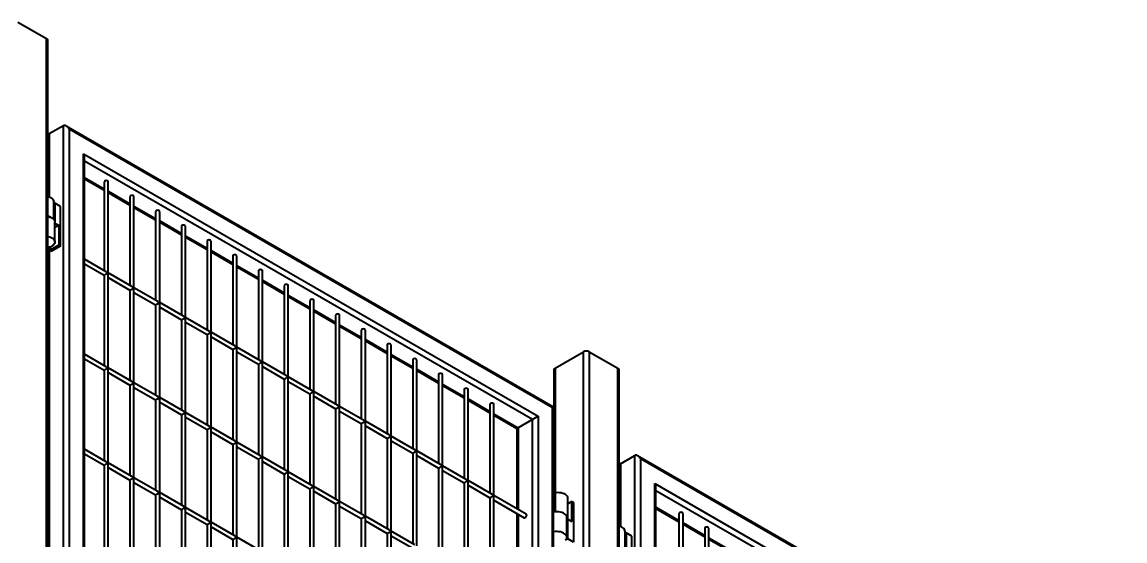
# Model space of a CAD drawing. Header units: millimetres. Extents: x 0 to 297, y 0 to 210.
# Drawn here: x 226.63 to 240.28, y 107.28 to 113.7 of the extents above; entities that cross this region are included whole.
import ezdxf

# ---------------------------------------------------------------- set-up
doc = ezdxf.new("R2010")
doc.units = ezdxf.units.MM
doc.layers.add('轮廓实线层', color=7, linetype='Continuous', lineweight=40)

msp = doc.modelspace()

# ---------------------------------------------------------------- linework, layer by layer
at = {"layer": '轮廓实线层', "color": 7, "linetype": 'Continuous', "lineweight": 40}
for p, q in [((226.5838, 113.7038), (226.9374, 113.4997)), ((226.952, 97.4054), (226.952, 113.4793)), ((227.146, 112.4199), (226.9692, 112.3178)), ((227.146, 97.7222), (227.146, 112.4199)), ((233.2135, 108.9341), (227.1813, 112.4164)), ((227.2167, 112.3791), (227.2167, 97.763)), ((233.1988, 108.9257), (227.2167, 112.3791)), ((226.9546, 112.2855), (226.9546, 111.5443)), ((227.3935, 112.0729), (233.0221, 108.8236)), ((227.3935, 97.8651), (227.3935, 112.0729)), ((227.4081, 97.8735), (227.4081, 112.0236)), ((227.4081, 111.7618), (227.6513, 111.6214)), ((227.6513, 111.7259), (227.6513, 110.626)), ((227.7013, 110.5972), (227.7013, 111.7259)), ((227.7013, 111.5925), (227.9695, 111.4377)), ((227.9695, 111.5422), (227.9695, 110.4424)), ((228.0195, 110.4135), (228.0195, 111.5422)), ((227.027, 111.259), (227.027, 111.4788)), ((227.0399, 111.4605), (227.027, 111.453)), ((227.0399, 111.4605), (227.0399, 111.2359)), ((227.1106, 111.4196), (227.0399, 111.4605)), ((227.1106, 110.9297), (227.1106, 111.4196)), ((228.0195, 111.4088), (228.2877, 111.254)), ((228.2877, 111.3585), (228.2877, 110.2587)), ((228.3377, 110.2298), (228.3377, 111.3585)), ((227.0412, 110.9807), (227.0412, 111.2257)), ((227.0412, 111.2148), (227.0894, 111.1869)), ((227.0894, 111.1869), (227.0412, 111.1591)), ((227.0894, 111.1869), (227.0894, 110.942)), ((228.3377, 111.2251), (228.6059, 111.0703)), ((228.6059, 111.1748), (228.6059, 110.075)), ((228.6559, 110.0461), (228.6559, 111.1748)), ((228.6559, 111.0414), (228.9241, 110.8866)), ((228.9241, 110.9911), (228.9241, 109.8913)), ((228.9741, 109.8624), (228.9741, 110.9911)), ((226.9546, 110.9121), (226.9546, 99.2962)), ((227.0894, 110.942), (226.9834, 110.8807)), ((226.9834, 110.9199), (226.9834, 110.8807)), ((226.9834, 110.8807), (227.0046, 110.8685)), ((227.1106, 110.9297), (227.0046, 110.8685)), ((227.0894, 110.942), (227.1106, 110.9297)), ((228.9741, 110.8577), (229.2423, 110.7029)), ((227.6763, 110.6116), (227.4081, 110.7664)), ((227.4081, 110.7087), (227.6513, 110.5683)), ((229.2423, 110.8074), (229.2423, 109.7076)), ((229.2923, 109.6787), (229.2923, 110.8074)), ((227.6513, 110.5683), (227.6513, 109.4502)), ((227.9945, 110.4279), (227.7013, 110.5972)), ((227.7013, 109.4214), (227.7013, 110.5683)), ((229.2923, 110.6741), (229.5605, 110.5192)), ((229.5605, 110.6238), (229.5605, 109.5239)), ((229.6105, 109.495), (229.6105, 110.6238)), ((227.7013, 110.5394), (227.9695, 110.3846)), ((229.6105, 110.4904), (229.8787, 110.3355)), ((229.8787, 110.4401), (229.8787, 109.3402)), ((229.9287, 109.3113), (229.9287, 110.4401)), ((227.9695, 110.3846), (227.9695, 109.2665)), ((228.3127, 110.2442), (228.0195, 110.4135)), ((228.0195, 109.2377), (228.0195, 110.3846)), ((228.0195, 110.3558), (228.2877, 110.2009)), ((229.9287, 110.3067), (230.1969, 110.1518)), ((228.2877, 110.2009), (228.2877, 109.0828)), ((228.6309, 110.0605), (228.3377, 110.2298)), ((228.3377, 109.054), (228.3377, 110.2009)), ((228.3377, 110.1721), (228.6059, 110.0172)), ((230.1969, 110.2564), (230.1969, 109.1565)), ((230.2469, 109.1276), (230.2469, 110.2564)), ((228.9491, 109.8768), (228.6559, 110.0461)), ((230.2469, 110.123), (230.5151, 109.9682)), ((230.5151, 110.0727), (230.5151, 108.9728)), ((230.5651, 108.944), (230.5651, 110.0727)), ((228.6059, 110.0172), (228.6059, 108.8992)), ((228.6559, 108.8703), (228.6559, 110.0172)), ((228.6559, 109.9884), (228.9241, 109.8335)), ((230.5651, 109.9393), (230.8333, 109.7845)), ((230.8333, 109.889), (230.8333, 108.7891)), ((230.8833, 108.7603), (230.8833, 109.889)), ((228.9241, 109.8335), (228.9241, 108.7155)), ((229.2673, 109.6932), (228.9741, 109.8624)), ((228.9741, 108.6866), (228.9741, 109.8335)), ((228.9741, 109.8047), (229.2423, 109.6499)), ((230.8833, 109.7556), (231.1515, 109.6008)), ((229.2423, 109.6499), (229.2423, 108.5318)), ((229.5855, 109.5095), (229.2923, 109.6787)), ((229.2923, 108.5029), (229.2923, 109.6499)), ((229.2923, 109.621), (229.5605, 109.4662)), ((231.1515, 109.7053), (231.1515, 108.6054)), ((231.2015, 108.5766), (231.2015, 109.7053)), ((233.2307, 109.4177), (233.5842, 109.6218)), ((233.6549, 109.6218), (234.0085, 109.4177)), ((227.6763, 109.4358), (227.4081, 109.5906)), ((227.4081, 109.5329), (227.6513, 109.3925)), ((229.9037, 109.3258), (229.6105, 109.495)), ((231.2015, 109.5719), (231.4697, 109.4171)), ((231.4697, 109.5216), (231.4697, 108.4217)), ((231.5197, 108.3929), (231.5197, 109.5216)), ((227.6513, 109.3925), (227.6513, 108.2744)), ((227.9945, 109.2521), (227.7013, 109.4214)), ((227.7013, 108.2455), (227.7013, 109.3925)), ((227.7013, 109.3636), (227.9695, 109.2088)), ((229.5605, 109.4662), (229.5605, 108.3481)), ((229.6105, 108.3192), (229.6105, 109.4662)), ((229.6105, 109.4373), (229.8787, 109.2825)), ((231.5197, 109.3882), (231.7879, 109.2334)), ((233.216, 109.3973), (233.216, 107.8951)), ((234.0231, 93.3233), (234.0231, 109.3973)), ((227.9695, 109.2088), (227.9695, 108.0907)), ((228.3127, 109.0684), (228.0195, 109.2377)), ((228.0195, 108.0619), (228.0195, 109.2088)), ((229.8787, 109.2825), (229.8787, 108.1644)), ((230.2219, 109.1421), (229.9287, 109.3113)), ((229.9287, 108.1355), (229.9287, 109.2825)), ((229.9287, 109.2536), (230.1969, 109.0988)), ((231.7879, 109.3379), (231.7879, 108.2381)), ((231.8379, 108.2092), (231.8379, 109.3379)), ((231.8379, 109.2045), (232.1061, 109.0497)), ((228.0195, 109.1799), (228.2877, 109.0251)), ((230.1969, 109.0988), (230.1969, 107.9807)), ((230.5401, 108.9584), (230.2469, 109.1276)), ((230.2469, 107.9518), (230.2469, 109.0988)), ((230.2469, 109.0699), (230.5151, 108.9151)), ((232.1061, 109.1542), (232.1061, 108.0544)), ((232.1561, 108.0255), (232.1561, 109.1542)), ((228.2877, 109.0251), (228.2877, 107.907)), ((228.6309, 108.8847), (228.3377, 109.054)), ((228.3377, 107.8782), (228.3377, 109.0251)), ((228.3377, 108.9962), (228.6059, 108.8414)), ((230.8583, 108.7747), (230.5651, 108.944)), ((232.1561, 109.0208), (232.4243, 108.866)), ((232.4243, 108.9705), (232.4243, 107.8707)), ((232.4743, 107.8418), (232.4743, 108.9705)), ((233.2135, 94.2603), (233.2135, 108.9341)), ((228.6059, 108.8414), (228.6059, 107.7233)), ((228.9491, 108.701), (228.6559, 108.8703)), ((228.6559, 107.6945), (228.6559, 108.8414)), ((228.6559, 108.8126), (228.9241, 108.6577)), ((230.5151, 108.9151), (230.5151, 107.797)), ((230.5651, 107.7681), (230.5651, 108.9151)), ((230.5651, 108.8862), (230.8333, 108.7314)), ((232.4743, 108.8371), (232.7599, 108.6723)), ((233.0221, 108.8236), (233.0221, 94.6158)), ((233.1988, 94.3096), (233.1988, 108.9257)), ((228.9241, 108.6577), (228.9241, 107.5396)), ((229.2673, 108.5173), (228.9741, 108.6866)), ((228.9741, 107.5108), (228.9741, 108.6577)), ((230.8333, 108.7314), (230.8333, 107.6133)), ((231.1765, 108.591), (230.8833, 108.7603)), ((230.8833, 107.5844), (230.8833, 108.7314)), ((230.8833, 108.7025), (231.1515, 108.5477)), ((232.7599, 108.6723), (232.7599, 107.6769)), ((232.9513, 108.7828), (232.7746, 108.6807)), ((228.9741, 108.6289), (229.2423, 108.474)), ((231.1515, 108.5477), (231.1515, 107.4296)), ((231.4947, 108.4073), (231.2015, 108.5766)), ((231.2015, 107.4008), (231.2015, 108.5477)), ((227.6763, 108.26), (227.4081, 108.4148)), ((229.2423, 108.474), (229.2423, 107.356)), ((229.5855, 108.3336), (229.2923, 108.5029)), ((229.2923, 107.3271), (229.2923, 108.474)), ((229.2923, 108.4452), (229.5605, 108.2903)), ((231.2015, 108.5188), (231.4697, 108.364)), ((231.8129, 108.2236), (231.5197, 108.3929)), ((227.4081, 108.3571), (227.6513, 108.2167)), ((229.5605, 108.2903), (229.5605, 107.1723)), ((229.9037, 108.15), (229.6105, 108.3192)), ((229.6105, 107.1434), (229.6105, 108.2903)), ((229.6105, 108.2615), (229.8787, 108.1067)), ((231.4697, 108.364), (231.4697, 107.2459)), ((231.5197, 107.2171), (231.5197, 108.364)), ((231.5197, 108.3351), (231.7879, 108.1803)), ((234.0403, 108.2358), (234.2171, 108.3379)), ((234.2171, 93.6401), (234.2171, 108.3379)), ((240.2845, 104.8521), (234.2524, 108.3344)), ((234.2878, 108.297), (234.2878, 93.681)), ((240.2699, 104.8436), (234.2878, 108.297)), ((227.6513, 108.2167), (227.6513, 107.0986)), ((227.9945, 108.0763), (227.7013, 108.2455)), ((227.7013, 107.0697), (227.7013, 108.2167)), ((227.7013, 108.1878), (227.9695, 108.033)), ((230.2219, 107.9663), (229.9287, 108.1355)), ((231.7879, 108.1803), (231.7879, 107.0622)), ((232.1311, 108.0399), (231.8379, 108.2092)), ((231.8379, 107.0334), (231.8379, 108.1803)), ((231.8379, 108.1515), (232.1061, 107.9966)), ((234.0256, 108.2034), (234.0256, 107.4623)), ((227.9695, 108.033), (227.9695, 106.9149)), ((228.3127, 107.8926), (228.0195, 108.0619)), ((228.0195, 106.886), (228.0195, 108.033)), ((228.0195, 108.0041), (228.2877, 107.8493)), ((229.8787, 108.1067), (229.8787, 106.9886)), ((229.9287, 106.9597), (229.9287, 108.1067)), ((229.9287, 108.0778), (230.1969, 107.923)), ((232.1061, 107.9966), (232.1061, 106.8785)), ((232.4493, 107.8562), (232.1561, 108.0255)), ((232.1561, 106.8497), (232.1561, 107.9966)), ((234.4646, 107.9908), (240.0931, 104.7415)), ((234.4646, 93.783), (234.4646, 107.9908)), ((228.2877, 107.8493), (228.2877, 106.7312)), ((228.6309, 107.7089), (228.3377, 107.8782)), ((228.3377, 106.7023), (228.3377, 107.8493)), ((230.1969, 107.923), (230.1969, 106.8049)), ((230.5401, 107.7826), (230.2469, 107.9518)), ((230.2469, 106.776), (230.2469, 107.923)), ((230.2469, 107.8941), (230.5151, 107.7393)), ((232.1561, 107.9678), (232.4243, 107.8129)), ((232.8755, 107.6102), (232.4743, 107.8418)), ((233.2135, 107.8965), (233.2342, 107.8846)), ((233.2342, 107.8846), (233.2342, 107.6396)), ((234.4792, 93.7915), (234.4792, 107.9416)), ((228.3377, 107.8204), (228.6059, 107.6656)), ((230.5151, 107.7393), (230.5151, 106.6212)), ((230.8583, 107.5989), (230.5651, 107.7681)), ((230.5651, 106.5923), (230.5651, 107.7393)), ((230.5651, 107.7104), (230.8333, 107.5556)), ((232.4243, 107.8129), (232.4243, 106.6949)), ((232.4743, 106.666), (232.4743, 107.8129)), ((232.4743, 107.7841), (232.8505, 107.5669)), ((233.391, 107.56), (233.391, 107.805)), ((233.4392, 107.7662), (233.391, 107.7384)), ((233.4392, 107.5213), (233.4392, 107.7662)), ((233.4392, 107.7662), (233.4605, 107.754)), ((233.4605, 107.754), (233.4605, 107.264)), ((228.6059, 107.6656), (228.6059, 106.5475)), ((228.9491, 107.5252), (228.6559, 107.6945)), ((228.6559, 106.5186), (228.6559, 107.6656)), ((228.6559, 107.6367), (228.9241, 107.4819)), ((231.1765, 107.4152), (230.8833, 107.5844)), ((232.7599, 107.6192), (232.7599, 106.5011)), ((233.2342, 107.6396), (233.2135, 107.6516)), ((233.3769, 107.3232), (233.3769, 107.5682)), ((234.4792, 107.6797), (234.7648, 107.5148)), ((234.7648, 107.6194), (234.7648, 106.5195)), ((234.8148, 106.4906), (234.8148, 107.6194)), ((228.9241, 107.4819), (228.9241, 106.3638)), ((229.2673, 107.3415), (228.9741, 107.5108)), ((228.9741, 106.335), (228.9741, 107.4819)), ((228.9741, 107.453), (229.2423, 107.2982)), ((230.8333, 107.5556), (230.8333, 106.4375)), ((230.8833, 106.4086), (230.8833, 107.5556)), ((230.8833, 107.5267), (231.1515, 107.3719)), ((233.3898, 107.5498), (233.3769, 107.5424)), ((233.3898, 107.3049), (233.3898, 107.5498)), ((233.3898, 107.5498), (233.4392, 107.5213)), ((234.8148, 107.486), (235.083, 107.3312)), ((235.083, 107.4357), (235.083, 106.3358)), ((235.133, 106.307), (235.133, 107.4357)), ((229.2423, 107.2982), (229.2423, 106.1801)), ((229.5855, 107.1578), (229.2923, 107.3271)), ((229.2923, 106.1513), (229.2923, 107.2982)), ((231.1515, 107.3719), (231.1515, 106.2538)), ((231.4947, 107.2315), (231.2015, 107.4008)), ((231.2015, 106.2249), (231.2015, 107.3719)), ((231.2015, 107.343), (231.4697, 107.1882)), ((233.3898, 107.3049), (233.3615, 107.2885)), ((233.4605, 107.264), (233.3898, 107.3049)), ((234.0981, 107.177), (234.0981, 107.3968)), ((234.0981, 107.371), (234.111, 107.3784)), ((234.111, 107.3784), (234.111, 107.1539)), ((234.1817, 107.3376), (234.111, 107.3784)), ((234.1817, 106.8477), (234.1817, 107.3376)), ((235.133, 107.3023), (235.4012, 107.1475))]:
    msp.add_line(p, q, dxfattribs=at)
at = {"layer": '轮廓实线层', "color": 8, "linetype": 'Continuous', "lineweight": 40}
for p, q in [((226.9374, 97.4138), (226.9374, 113.4997)), ((226.9692, 112.3178), (226.9692, 111.5397)), ((232.9513, 108.7828), (227.4081, 111.9828)), ((227.4081, 111.7787), (227.6513, 111.6383)), ((227.7013, 111.6094), (227.9695, 111.4546)), ((228.0195, 111.4257), (228.2877, 111.2709)), ((228.3377, 111.242), (228.6059, 111.0872)), ((228.6559, 111.0583), (228.9241, 110.9035)), ((226.9692, 110.9154), (226.9692, 99.2916)), ((228.9741, 110.8747), (229.2423, 110.7198)), ((229.2923, 110.691), (229.5605, 110.5361)), ((229.6105, 110.5073), (229.8787, 110.3524)), ((229.9287, 110.3236), (230.1969, 110.1688)), ((230.2469, 110.1399), (230.5151, 109.9851)), ((230.5651, 109.9562), (230.8333, 109.8014)), ((230.8833, 109.7725), (231.1515, 109.6177)), ((233.5842, 93.5359), (233.5842, 109.6218)), ((233.6549, 109.6218), (233.6549, 93.5359)), ((231.2015, 109.5888), (231.4697, 109.434)), ((231.5197, 109.4051), (231.7879, 109.2503)), ((233.2307, 109.4177), (233.2307, 107.8866)), ((234.0085, 93.3318), (234.0085, 109.4177)), ((231.8379, 109.2214), (232.1061, 109.0666)), ((232.1561, 109.0377), (232.4243, 108.8829)), ((232.4743, 108.854), (232.7746, 108.6807)), ((232.7746, 108.6807), (232.7746, 107.6685)), ((232.9513, 94.6735), (232.9513, 108.7828)), ((234.0403, 108.2358), (234.0403, 107.4576)), ((240.0224, 104.7007), (234.4792, 107.9007)), ((232.7746, 107.6107), (232.7746, 106.4926)), ((234.4792, 107.6966), (234.7648, 107.5318)), ((234.8148, 107.5029), (235.083, 107.3481)), ((235.133, 107.3192), (235.4012, 107.1644))]:
    msp.add_line(p, q, dxfattribs=at)
at = {"layer": '轮廓实线层', "color": 7, "linetype": 'Continuous', "lineweight": 40, "flags": 128}
for points in [[(227.7013, 111.7259), (227.6994, 111.7314), (227.694, 111.7361), (227.6859, 111.7392), (227.6763, 111.7403), (227.6668, 111.7392), (227.6587, 111.7361), (227.6532, 111.7314), (227.6513, 111.7259)], [(226.952, 111.545), (226.9684, 111.54), (226.9852, 111.5327), (226.9996, 111.5239), (227.0113, 111.5139), (227.0199, 111.5028), (227.0252, 111.4911), (227.027, 111.479), (227.027, 111.4788)], [(228.0195, 111.5422), (228.0176, 111.5477), (228.0122, 111.5524), (228.0041, 111.5555), (227.9945, 111.5566), (227.985, 111.5555), (227.9768, 111.5524), (227.9714, 111.5477), (227.9695, 111.5422), (227.9695, 111.5422)], [(226.952, 111.2948), (226.9577, 111.2938), (226.9769, 111.2888), (226.9943, 111.282), (227.0095, 111.2737), (227.0221, 111.264), (227.0317, 111.2532), (227.0381, 111.2417), (227.041, 111.2297), (227.0412, 111.2257)], [(228.3377, 111.3585), (228.3358, 111.364), (228.3304, 111.3687), (228.3223, 111.3719), (228.3127, 111.373), (228.3032, 111.3719), (228.295, 111.3687), (228.2896, 111.364), (228.2877, 111.3585), (228.2877, 111.3585)], [(228.6559, 111.1748), (228.654, 111.1804), (228.6486, 111.185), (228.6405, 111.1882), (228.6309, 111.1893), (228.6214, 111.1882), (228.6132, 111.185), (228.6078, 111.1804), (228.6059, 111.1748), (228.6059, 111.1748)], [(226.952, 111.0499), (226.9577, 111.0488), (226.9769, 111.0438), (226.9943, 111.0371), (227.0095, 111.0287), (227.0221, 111.019), (227.0317, 111.0083), (227.0381, 110.9967), (227.041, 110.9847), (227.0404, 110.9726), (227.0363, 110.9607), (227.0288, 110.9494), (227.0181, 110.939), (227.0046, 110.9297), (226.9885, 110.9219), (226.9705, 110.9157), (226.952, 110.9116)], [(228.9741, 110.9911), (228.9722, 110.9967), (228.9668, 111.0013), (228.9587, 111.0045), (228.9491, 111.0056), (228.9396, 111.0045), (228.9314, 111.0013), (228.926, 110.9967), (228.9241, 110.9911), (228.9241, 110.9911)], [(229.2923, 110.8074), (229.2904, 110.813), (229.285, 110.8177), (229.2769, 110.8208), (229.2673, 110.8219), (229.2577, 110.8208), (229.2496, 110.8177), (229.2442, 110.813), (229.2423, 110.8074), (229.2423, 110.8074)], [(229.6105, 110.6238), (229.6086, 110.6293), (229.6032, 110.634), (229.5951, 110.6371), (229.5855, 110.6382), (229.5759, 110.6371), (229.5678, 110.634), (229.5624, 110.6293), (229.5605, 110.6238), (229.5605, 110.6238)], [(229.9287, 110.4401), (229.9268, 110.4456), (229.9214, 110.4503), (229.9133, 110.4534), (229.9037, 110.4545), (229.8941, 110.4534), (229.886, 110.4503), (229.8806, 110.4456), (229.8787, 110.4401), (229.8787, 110.4401)], [(230.2469, 110.2564), (230.245, 110.2619), (230.2396, 110.2666), (230.2315, 110.2697), (230.2219, 110.2708), (230.2123, 110.2697), (230.2042, 110.2666), (230.1988, 110.2619), (230.1969, 110.2564), (230.1969, 110.2564)], [(230.5651, 110.0727), (230.5632, 110.0782), (230.5578, 110.0829), (230.5497, 110.086), (230.5401, 110.0871), (230.5305, 110.086), (230.5224, 110.0829), (230.517, 110.0782), (230.5151, 110.0727)], [(230.8833, 109.889), (230.8814, 109.8945), (230.876, 109.8992), (230.8679, 109.9023), (230.8583, 109.9034), (230.8487, 109.9023), (230.8406, 109.8992), (230.8352, 109.8945), (230.8333, 109.889), (230.8333, 109.889)], [(231.2015, 109.7053), (231.1996, 109.7108), (231.1942, 109.7155), (231.1861, 109.7186), (231.1765, 109.7197), (231.1669, 109.7186), (231.1588, 109.7155), (231.1534, 109.7108), (231.1515, 109.7053), (231.1515, 109.7053)], [(231.5197, 109.5216), (231.5178, 109.5271), (231.5124, 109.5318), (231.5043, 109.5349), (231.4947, 109.536), (231.4851, 109.5349), (231.477, 109.5318), (231.4716, 109.5271), (231.4697, 109.5216), (231.4697, 109.5216)], [(231.8379, 109.3379), (231.836, 109.3434), (231.8306, 109.3481), (231.8225, 109.3512), (231.8129, 109.3523), (231.8033, 109.3512), (231.7952, 109.3481), (231.7898, 109.3434), (231.7879, 109.3379), (231.7879, 109.3379)], [(232.1561, 109.1542), (232.1542, 109.1597), (232.1488, 109.1644), (232.1407, 109.1676), (232.1311, 109.1687), (232.1215, 109.1676), (232.1134, 109.1644), (232.108, 109.1597), (232.1061, 109.1542), (232.1061, 109.1542)], [(232.4743, 108.9705), (232.4724, 108.9761), (232.467, 108.9807), (232.4589, 108.9839), (232.4493, 108.985), (232.4397, 108.9839), (232.4316, 108.9807), (232.4262, 108.9761), (232.4243, 108.9705), (232.4243, 108.9705)], [(233.391, 107.805), (233.3908, 107.809), (233.3879, 107.821), (233.3816, 107.8325), (233.372, 107.8433), (233.3594, 107.853), (233.3441, 107.8613), (233.3267, 107.8681), (233.3076, 107.873), (233.2873, 107.8761), (233.2663, 107.8772), (233.2454, 107.8762), (233.2342, 107.8748)], [(232.8505, 107.5669), (232.8562, 107.5658), (232.863, 107.5682)], [(232.863, 107.5682), (232.8697, 107.5736), (232.8755, 107.5814), (232.8793, 107.5902), (232.8806, 107.5988), (232.8793, 107.6058), (232.8755, 107.6102), (232.8755, 107.6102)], [(233.3769, 107.5682), (233.3769, 107.5684), (233.375, 107.5805), (233.3698, 107.5922), (233.3611, 107.6032), (233.3494, 107.6133), (233.335, 107.6221), (233.3182, 107.6294), (233.2995, 107.6349), (233.2795, 107.6386), (233.2588, 107.6402), (233.2378, 107.6399), (233.2172, 107.6375), (233.2135, 107.6369)], [(233.3898, 107.5498), (233.3902, 107.5519), (233.3908, 107.564), (233.3879, 107.576), (233.3816, 107.5876), (233.372, 107.5983), (233.3594, 107.608), (233.347, 107.615)], [(234.7721, 107.6296), (234.7667, 107.6249), (234.7648, 107.6194)], [(234.8148, 107.6194), (234.8129, 107.6249), (234.8075, 107.6296), (234.7994, 107.6327), (234.7898, 107.6338), (234.7803, 107.6327), (234.7721, 107.6296)], [(234.0981, 107.3968), (234.0981, 107.397), (234.0963, 107.4091), (234.091, 107.4208), (234.0824, 107.4318), (234.0707, 107.4419), (234.0562, 107.4507), (234.0395, 107.4579), (234.0231, 107.4629)], [(235.0903, 107.4459), (235.0849, 107.4412), (235.083, 107.4357)], [(235.133, 107.4357), (235.1311, 107.4412), (235.1257, 107.4459), (235.1176, 107.449), (235.108, 107.4501), (235.0985, 107.449), (235.0903, 107.4459)], [(233.3615, 107.2885), (233.37, 107.2996), (233.3752, 107.3114), (233.3769, 107.3234), (233.375, 107.3355), (233.3698, 107.3472), (233.3611, 107.3583), (233.3494, 107.3683), (233.335, 107.3771), (233.3182, 107.3844), (233.2995, 107.3899), (233.2795, 107.3936), (233.2588, 107.3953), (233.2378, 107.3949), (233.2172, 107.3926), (233.2135, 107.3919)]]:
    msp.add_lwpolyline(points, dxfattribs=at)
at = {"layer": '轮廓实线层', "color": 7, "linetype": 'Continuous', "lineweight": 40}
for centre, radius, start, end in [((226.927, 113.4768), 0.0251, 5.69149, 65.61427), ((226.9192, 111.161), 0.1429, 56.89698, 76.70798), ((233.6196, 109.5535), 0.0769, 62.61465, 117.38614), ((233.241, 109.3948), 0.0251, 114.38144, 174.3032), ((233.9981, 109.3948), 0.0252, 5.69925, 65.60652)]:
    msp.add_arc(centre, radius, start, end, dxfattribs=at)
for centre, major_axis, ratio, start_param, end_param in [((227.1814, 112.3587), (-0.0354, 0.0612), 0.5773346, 4.7123483, 6.2831447), ((227.0046, 112.2566), (-0.0354, 0.0612), 0.5773346, 6.2831447, 7.0685428), ((227.3581, 112.0525), (-0.0354, 0.0612), 0.5773346, 3.9269502, 4.7123483), ((227.6763, 110.5827), (0.025, 0.0144), 0.0000704, 3.141552, 5.4977465), ((227.6763, 110.5827), (-0.0177, 0.0306), 0.5773346, 4.7123483, 5.4978278), ((227.6763, 110.5827), (0.025, 0.0144), 0.0000704, 5.4977465, 6.2831447), ((227.6763, 110.5827), (-0.0177, 0.0306), 0.5773346, 3.9269502, 4.7123483), ((227.9945, 110.3991), (0.025, 0.0144), 0.0000704, 3.141552, 5.4977465), ((227.9945, 110.3991), (-0.0177, 0.0306), 0.5773346, 4.7123483, 5.4978278), ((227.9945, 110.3991), (0.025, 0.0144), 0.0000704, 5.4977465, 6.2831447), ((227.9945, 110.3991), (-0.0177, 0.0306), 0.5773346, 3.9269502, 4.7123483), ((228.3127, 110.2154), (0.025, 0.0144), 0.0000704, 3.141552, 5.4977465), ((228.3127, 110.2154), (-0.0177, 0.0306), 0.5773346, 4.7123483, 5.4978278), ((228.3127, 110.2154), (0.025, 0.0144), 0.0000704, 5.4977465, 6.2831447), ((228.3127, 110.2154), (-0.0177, 0.0306), 0.5773346, 3.9269502, 4.7123483), ((228.6309, 110.0317), (0.025, 0.0144), 0.0000704, 3.141552, 5.4977465), ((228.6309, 110.0317), (-0.0177, 0.0306), 0.5773346, 4.7123483, 5.4978278), ((228.6309, 110.0317), (0.025, 0.0144), 0.0000704, 5.4977465, 6.2831447), ((228.6309, 110.0317), (-0.0177, 0.0306), 0.5773346, 3.9269502, 4.7123483), ((228.9491, 109.848), (0.025, 0.0144), 0.0000704, 3.141552, 5.4977465), ((228.9491, 109.848), (-0.0177, 0.0306), 0.5773346, 4.7123483, 5.4978278), ((228.9491, 109.848), (0.025, 0.0144), 0.0000704, 5.4977465, 6.2831447), ((228.9491, 109.848), (-0.0177, 0.0306), 0.5773346, 3.9269502, 4.7123483), ((229.2673, 109.6643), (0.025, 0.0144), 0.0000704, 3.141552, 5.4977465), ((229.2673, 109.6643), (-0.0177, 0.0306), 0.5773346, 4.7123483, 5.4978278), ((229.2673, 109.6643), (0.025, 0.0144), 0.0000704, 5.4977465, 6.2831447), ((229.2673, 109.6643), (-0.0177, 0.0306), 0.5773346, 3.9269502, 4.7123483), ((229.5855, 109.4806), (0.025, 0.0144), 0.0000704, 3.141552, 5.4977465), ((229.5855, 109.4806), (-0.0177, 0.0306), 0.5773346, 4.7123483, 5.4978278), ((229.5855, 109.4806), (0.025, 0.0144), 0.0000704, 5.4977465, 6.2831447), ((229.5855, 109.4806), (-0.0177, 0.0306), 0.5773346, 3.9269502, 4.7123483), ((227.6763, 109.4069), (0.025, 0.0144), 0.0000704, 3.141552, 5.4977465), ((227.6763, 109.4069), (-0.0177, 0.0306), 0.5773346, 4.7123483, 5.4978278), ((227.6763, 109.4069), (0.025, 0.0144), 0.0000704, 5.4977465, 6.2831447), ((227.6763, 109.4069), (-0.0177, 0.0306), 0.5773346, 3.9269502, 4.7123483), ((227.9945, 109.2232), (0.025, 0.0144), 0.0000704, 3.141552, 5.4977465), ((227.9945, 109.2232), (-0.0177, 0.0306), 0.5773346, 4.7123483, 5.4978278), ((227.9945, 109.2232), (0.025, 0.0144), 0.0000704, 5.4977465, 6.2831447), ((227.9945, 109.2232), (-0.0177, 0.0306), 0.5773346, 3.9269502, 4.7123483), ((229.9037, 109.2969), (0.025, 0.0144), 0.0000704, 3.141552, 5.4977465), ((229.9037, 109.2969), (-0.0177, 0.0306), 0.5773346, 4.7123483, 5.4978278), ((229.9037, 109.2969), (0.025, 0.0144), 0.0000704, 5.4977465, 6.2831447), ((229.9037, 109.2969), (-0.0177, 0.0306), 0.5773346, 3.9269502, 4.7123483), ((228.3127, 109.0395), (-0.0177, 0.0306), 0.5773346, 4.7123483, 5.4978278), ((230.2219, 109.1132), (0.025, 0.0144), 0.0000704, 3.141552, 5.4977465), ((230.2219, 109.1132), (-0.0177, 0.0306), 0.5773346, 4.7123483, 5.4978278), ((230.2219, 109.1132), (0.025, 0.0144), 0.0000704, 5.4977465, 6.2831447), ((230.2219, 109.1132), (-0.0177, 0.0306), 0.5773346, 3.9269502, 4.7123483), ((228.3127, 109.0395), (0.025, 0.0144), 0.0000704, 3.141552, 5.4977465), ((228.3127, 109.0395), (0.025, 0.0144), 0.0000704, 5.4977465, 6.2831447), ((228.3127, 109.0395), (-0.0177, 0.0306), 0.5773346, 3.9269502, 4.7123483), ((230.5401, 108.9295), (0.025, 0.0144), 0.0000704, 3.141552, 5.4977465), ((230.5401, 108.9295), (-0.0177, 0.0306), 0.5773346, 4.7123483, 5.4978278), ((230.5401, 108.9295), (0.025, 0.0144), 0.0000704, 5.4977465, 6.2831447), ((230.5401, 108.9295), (-0.0177, 0.0306), 0.5773346, 3.9269502, 4.7123483), ((233.1635, 108.9053), (0.05, 0.0289), 0.0000704, 5.4977465, 6.2831447), ((228.6309, 108.8559), (0.025, 0.0144), 0.0000704, 3.141552, 5.4977465), ((228.6309, 108.8559), (-0.0177, 0.0306), 0.5773346, 4.7123483, 5.4978278), ((228.6309, 108.8559), (0.025, 0.0144), 0.0000704, 5.4977465, 6.2831447), ((228.6309, 108.8559), (-0.0177, 0.0306), 0.5773346, 3.9269502, 4.7123483), ((232.9867, 108.8032), (0.05, 0.0289), 0.0000704, 3.9269502, 5.4977465), ((228.9491, 108.6722), (0.025, 0.0144), 0.0000704, 3.141552, 5.4977465), ((228.9491, 108.6722), (-0.0177, 0.0306), 0.5773346, 4.7123483, 5.4978278), ((228.9491, 108.6722), (0.025, 0.0144), 0.0000704, 5.4977465, 6.2831447), ((228.9491, 108.6722), (-0.0177, 0.0306), 0.5773346, 3.9269502, 4.7123483), ((230.8583, 108.7458), (0.025, 0.0144), 0.0000704, 3.141552, 5.4977465), ((230.8583, 108.7458), (-0.0177, 0.0306), 0.5773346, 4.7123483, 5.4978278), ((230.8583, 108.7458), (0.025, 0.0144), 0.0000704, 5.4977465, 6.2831447), ((230.8583, 108.7458), (-0.0177, 0.0306), 0.5773346, 3.9269502, 4.7123483), ((232.8099, 108.7011), (0.05, 0.0289), 0.0000704, 3.141552, 3.9269502), ((231.1765, 108.5621), (0.025, 0.0144), 0.0000704, 3.141552, 5.4977465), ((231.1765, 108.5621), (-0.0177, 0.0306), 0.5773346, 4.7123483, 5.4978278), ((231.1765, 108.5621), (0.025, 0.0144), 0.0000704, 5.4977465, 6.2831447), ((231.1765, 108.5621), (-0.0177, 0.0306), 0.5773346, 3.9269502, 4.7123483), ((229.2673, 108.4885), (0.025, 0.0144), 0.0000704, 3.141552, 5.4977465), ((229.2673, 108.4885), (-0.0177, 0.0306), 0.5773346, 4.7123483, 5.4978278), ((229.2673, 108.4885), (0.025, 0.0144), 0.0000704, 5.4977465, 6.2831447), ((229.2673, 108.4885), (-0.0177, 0.0306), 0.5773346, 3.9269502, 4.7123483), ((231.4947, 108.3784), (0.025, 0.0144), 0.0000704, 3.141552, 5.4977465), ((231.4947, 108.3784), (-0.0177, 0.0306), 0.5773346, 4.7123483, 5.4978278), ((231.4947, 108.3784), (0.025, 0.0144), 0.0000704, 5.4977465, 6.2831447), ((231.4947, 108.3784), (-0.0177, 0.0306), 0.5773346, 3.9269502, 4.7123483), ((227.6763, 108.2311), (-0.0177, 0.0306), 0.5773346, 4.7123483, 5.4978278), ((229.5855, 108.3048), (0.025, 0.0144), 0.0000704, 3.141552, 5.4977465), ((229.5855, 108.3048), (-0.0177, 0.0306), 0.5773346, 4.7123483, 5.4978278), ((229.5855, 108.3048), (0.025, 0.0144), 0.0000704, 5.4977465, 6.2831447), ((229.5855, 108.3048), (-0.0177, 0.0306), 0.5773346, 3.9269502, 4.7123483), ((234.2524, 108.2766), (-0.0354, 0.0612), 0.5773346, 4.7123483, 6.2831447), ((227.6763, 108.2311), (0.025, 0.0144), 0.0000704, 3.141552, 5.4977465), ((227.6763, 108.2311), (0.025, 0.0144), 0.0000704, 5.4977465, 6.2831447), ((227.6763, 108.2311), (-0.0177, 0.0306), 0.5773346, 3.9269502, 4.7123483), ((229.9037, 108.1211), (0.025, 0.0144), 0.0000704, 3.141552, 5.4977465), ((229.9037, 108.1211), (-0.0177, 0.0306), 0.5773346, 4.7123483, 5.4978278), ((229.9037, 108.1211), (0.025, 0.0144), 0.0000704, 5.4977465, 6.2831447), ((229.9037, 108.1211), (-0.0177, 0.0306), 0.5773346, 3.9269502, 4.7123483), ((231.8129, 108.1948), (0.025, 0.0144), 0.0000704, 3.141552, 5.4977465), ((231.8129, 108.1948), (-0.0177, 0.0306), 0.5773346, 4.7123483, 5.4978278), ((231.8129, 108.1948), (0.025, 0.0144), 0.0000704, 5.4977465, 6.2831447), ((231.8129, 108.1948), (-0.0177, 0.0306), 0.5773346, 3.9269502, 4.7123483), ((234.0756, 108.1746), (-0.0354, 0.0612), 0.5773346, 6.2831447, 7.0685428), ((227.9945, 108.0474), (0.025, 0.0144), 0.0000704, 3.141552, 5.4977465), ((227.9945, 108.0474), (-0.0177, 0.0306), 0.5773346, 4.7123483, 5.4978278), ((227.9945, 108.0474), (0.025, 0.0144), 0.0000704, 5.4977465, 6.2831447), ((227.9945, 108.0474), (-0.0177, 0.0306), 0.5773346, 3.9269502, 4.7123483), ((232.1311, 108.0111), (0.025, 0.0144), 0.0000704, 3.141552, 5.4977465), ((232.1311, 108.0111), (-0.0177, 0.0306), 0.5773346, 4.7123483, 5.4978278), ((232.1311, 108.0111), (0.025, 0.0144), 0.0000704, 5.4977465, 6.2831447), ((232.1311, 108.0111), (-0.0177, 0.0306), 0.5773346, 3.9269502, 4.7123483), ((234.4292, 107.9704), (-0.0354, 0.0612), 0.5773346, 3.9269502, 4.7123483), ((228.3127, 107.8637), (0.025, 0.0144), 0.0000704, 3.141552, 5.4977465), ((228.3127, 107.8637), (-0.0177, 0.0306), 0.5773346, 4.7123483, 5.4978278), ((228.3127, 107.8637), (0.025, 0.0144), 0.0000704, 5.4977465, 6.2831447), ((228.3127, 107.8637), (-0.0177, 0.0306), 0.5773346, 3.9269502, 4.7123483), ((230.2219, 107.9374), (0.025, 0.0144), 0.0000704, 3.141552, 5.4977465), ((230.2219, 107.9374), (-0.0177, 0.0306), 0.5773346, 4.7123483, 5.4978278), ((230.2219, 107.9374), (0.025, 0.0144), 0.0000704, 5.4977465, 6.2831447), ((230.2219, 107.9374), (-0.0177, 0.0306), 0.5773346, 3.9269502, 4.7123483), ((232.4493, 107.8274), (0.025, 0.0144), 0.0000704, 3.141552, 5.4977465), ((232.4493, 107.8274), (-0.0177, 0.0306), 0.5773346, 4.7123483, 5.4978278), ((232.4493, 107.8274), (0.025, 0.0144), 0.0000704, 5.4977465, 6.2831447), ((232.4493, 107.8274), (-0.0177, 0.0306), 0.5773346, 3.9269502, 4.7123483), ((228.6309, 107.68), (-0.0177, 0.0306), 0.5773346, 4.7123483, 5.4978278), ((230.5401, 107.7537), (0.025, 0.0144), 0.0000704, 3.141552, 5.4977465), ((230.5401, 107.7537), (-0.0177, 0.0306), 0.5773346, 4.7123483, 5.4978278), ((230.5401, 107.7537), (0.025, 0.0144), 0.0000704, 5.4977465, 6.2831447), ((230.5401, 107.7537), (-0.0177, 0.0306), 0.5773346, 3.9269502, 4.7123483), ((228.6309, 107.68), (0.025, 0.0144), 0.0000704, 3.141552, 5.4977465), ((228.6309, 107.68), (0.025, 0.0144), 0.0000704, 5.4977465, 6.2831447), ((228.6309, 107.68), (-0.0177, 0.0306), 0.5773346, 3.9269502, 4.7123483), ((230.8583, 107.57), (0.025, 0.0144), 0.0000704, 3.141552, 5.4977465), ((230.8583, 107.57), (-0.0177, 0.0306), 0.5773346, 4.7123483, 5.4978278), ((230.8583, 107.57), (0.025, 0.0144), 0.0000704, 5.4977465, 6.2831447), ((230.8583, 107.57), (-0.0177, 0.0306), 0.5773346, 3.9269502, 4.7123483), ((228.9491, 107.4963), (0.025, 0.0144), 0.0000704, 3.141552, 5.4977465), ((228.9491, 107.4963), (-0.0177, 0.0306), 0.5773346, 4.7123483, 5.4978278), ((228.9491, 107.4963), (0.025, 0.0144), 0.0000704, 5.4977465, 6.2831447), ((228.9491, 107.4963), (-0.0177, 0.0306), 0.5773346, 3.9269502, 4.7123483), ((229.2673, 107.3127), (0.025, 0.0144), 0.0000704, 3.141552, 5.4977465), ((229.2673, 107.3127), (-0.0177, 0.0306), 0.5773346, 4.7123483, 5.4978278), ((229.2673, 107.3127), (0.025, 0.0144), 0.0000704, 5.4977465, 6.2831447), ((229.2673, 107.3127), (-0.0177, 0.0306), 0.5773346, 3.9269502, 4.7123483), ((231.1765, 107.3863), (0.025, 0.0144), 0.0000704, 3.141552, 5.4977465), ((231.1765, 107.3863), (-0.0177, 0.0306), 0.5773346, 4.7123483, 5.4978278), ((231.1765, 107.3863), (0.025, 0.0144), 0.0000704, 5.4977465, 6.2831447), ((231.1765, 107.3863), (-0.0177, 0.0306), 0.5773346, 3.9269502, 4.7123483)]:
    msp.add_ellipse(centre, major_axis=major_axis, ratio=ratio, start_param=start_param, end_param=end_param, dxfattribs=at)

doc.saveas('drawing.dxf')
